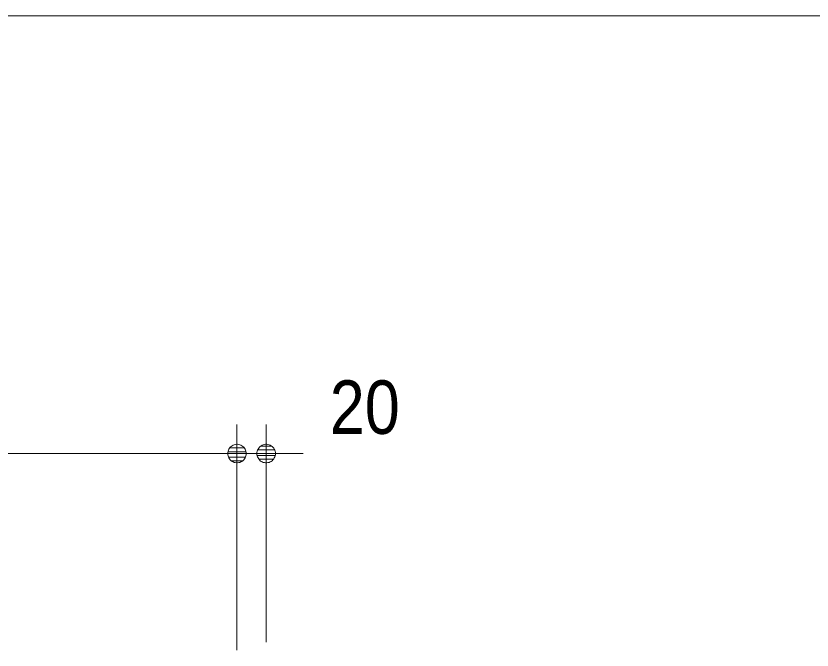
# Model space of a CAD drawing. Units: millimetres, scale not verified. Extents: x -6062 to 6062, y -3045 to 3045.
# Drawn here: x -4044 to -3499, y 415 to 850 of the extents above; entities that cross this region are included whole.
import ezdxf
from ezdxf.enums import TextEntityAlignment as Align

# ---------------------------------------------------------------- set-up
doc = ezdxf.new("R2010")
doc.units = ezdxf.units.MM
doc.header["$LTSCALE"] = 20
for name, color, linetype, lineweight in [('0-0_2寸法-1', 7, 'Continuous', 9), ('0-1_0', 7, 'Continuous', 9), ('0-2_2寸法-2', 7, 'Continuous', 9)]:
    doc.layers.add(name, color=color, linetype=linetype, lineweight=lineweight)
doc.styles.add('ＭＳ Ｐゴシック', font='')
doc.styles.get('ＭＳ Ｐゴシック').set_extended_font_data('MS PGothic')

# ---------------------------------------------------------------- blocks, each defined once
blk = doc.blocks.new('_Dot')
at = {"layer": '0-1_0'}
for p, q in [((-10, 0), (-20, 0)), ((9.78, 2), (-9.78, 2)), ((7.99, 6), (-7.99, 6)), ((9.16, -3.98), (-9.16, -3.98)), ((6, -7.98), (-6, -7.98))]:
    blk.add_line(p, q, dxfattribs=at)
for points in [[(10, 0), (9.92, 1.25), (9.69, 2.49), (9.3, 3.68), (8.76, 4.82), (8.09, 5.88), (7.29, 6.85), (6.37, 7.71), (5.36, 8.44), (4.26, 9.05), (3.09, 9.51), (1.87, 9.82), (0.63, 9.98), (-0.63, 9.98), (-1.87, 9.82), (-3.09, 9.51), (-4.26, 9.05), (-5.36, 8.44), (-6.37, 7.71), (-7.29, 6.85), (-8.09, 5.88), (-8.76, 4.82), (-9.3, 3.68), (-9.69, 2.49), (-9.92, 1.25), (-10, 0), (0, 0)], [(-10, 0), (-9.92, -1.25), (-9.69, -2.49), (-9.3, -3.68), (-8.76, -4.82), (-8.09, -5.88), (-7.29, -6.85), (-6.37, -7.71), (-5.36, -8.44), (-4.26, -9.05), (-3.09, -9.51), (-1.87, -9.82), (-0.63, -9.98), (0.63, -9.98), (1.87, -9.82), (3.09, -9.51), (4.26, -9.05), (5.36, -8.44), (6.37, -7.71), (7.29, -6.85), (8.09, -5.88), (8.76, -4.82), (9.3, -3.68), (9.69, -2.49), (9.92, -1.25), (10, 0), (0, 0)]]:
    blk.add_lwpolyline(points, close=True, dxfattribs=at)

msp = doc.modelspace()

# ---------------------------------------------------------------- linework, layer by layer
at = {"layer": '0-0_2寸法-1'}
for p, q in [((-1225.21, 850), (-4781.79, 850)), ((-3892.5, 415.25), (-3892.5, 570)), ((-3905.21, 550), (-4774.79, 550))]:
    msp.add_line(p, q, dxfattribs=at)
at = {"layer": '0-2_2寸法-2'}
for p, q in [((-3892.5, 420.6), (-3892.5, 570)), ((-3872.5, 420.6), (-3872.5, 570)), ((-3905.21, 550), (-3917.92, 550)), ((-3892.5, 550), (-3872.5, 550)), ((-3859.79, 550), (-3847.08, 550))]:
    msp.add_line(p, q, dxfattribs=at)

# ---------------------------------------------------------------- block references
at = {"layer": '0-0_2寸法-1', "xscale": 0.6356201, "yscale": 0.6356201}
msp.add_blockref('_Dot', (-3892.5, 550), dxfattribs=at)
at = {"layer": '0-2_2寸法-2', "xscale": 0.6356201, "yscale": 0.6356201}
msp.add_blockref('_Dot', (-3892.5, 550), dxfattribs=at)
at = {"layer": '0-2_2寸法-2', "xscale": 0.6356201, "yscale": 0.6356201, "rotation": 180}
msp.add_blockref('_Dot', (-3872.5, 550), dxfattribs=at)

# ---------------------------------------------------------------- texts
at = {"layer": '0-2_2寸法-2', "style": 'ＭＳ Ｐゴシック', "width": 0.9}
msp.add_text('20', height=36.66, dxfattribs=at).set_placement((-3828.98, 552.48), align=Align.BOTTOM_LEFT)

doc.saveas('drawing.dxf')
